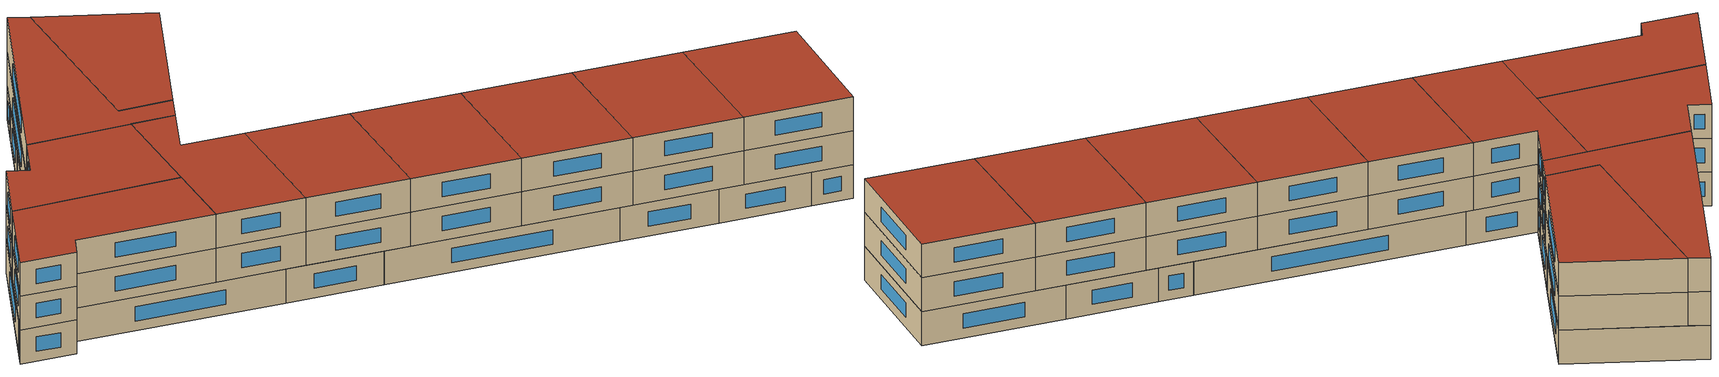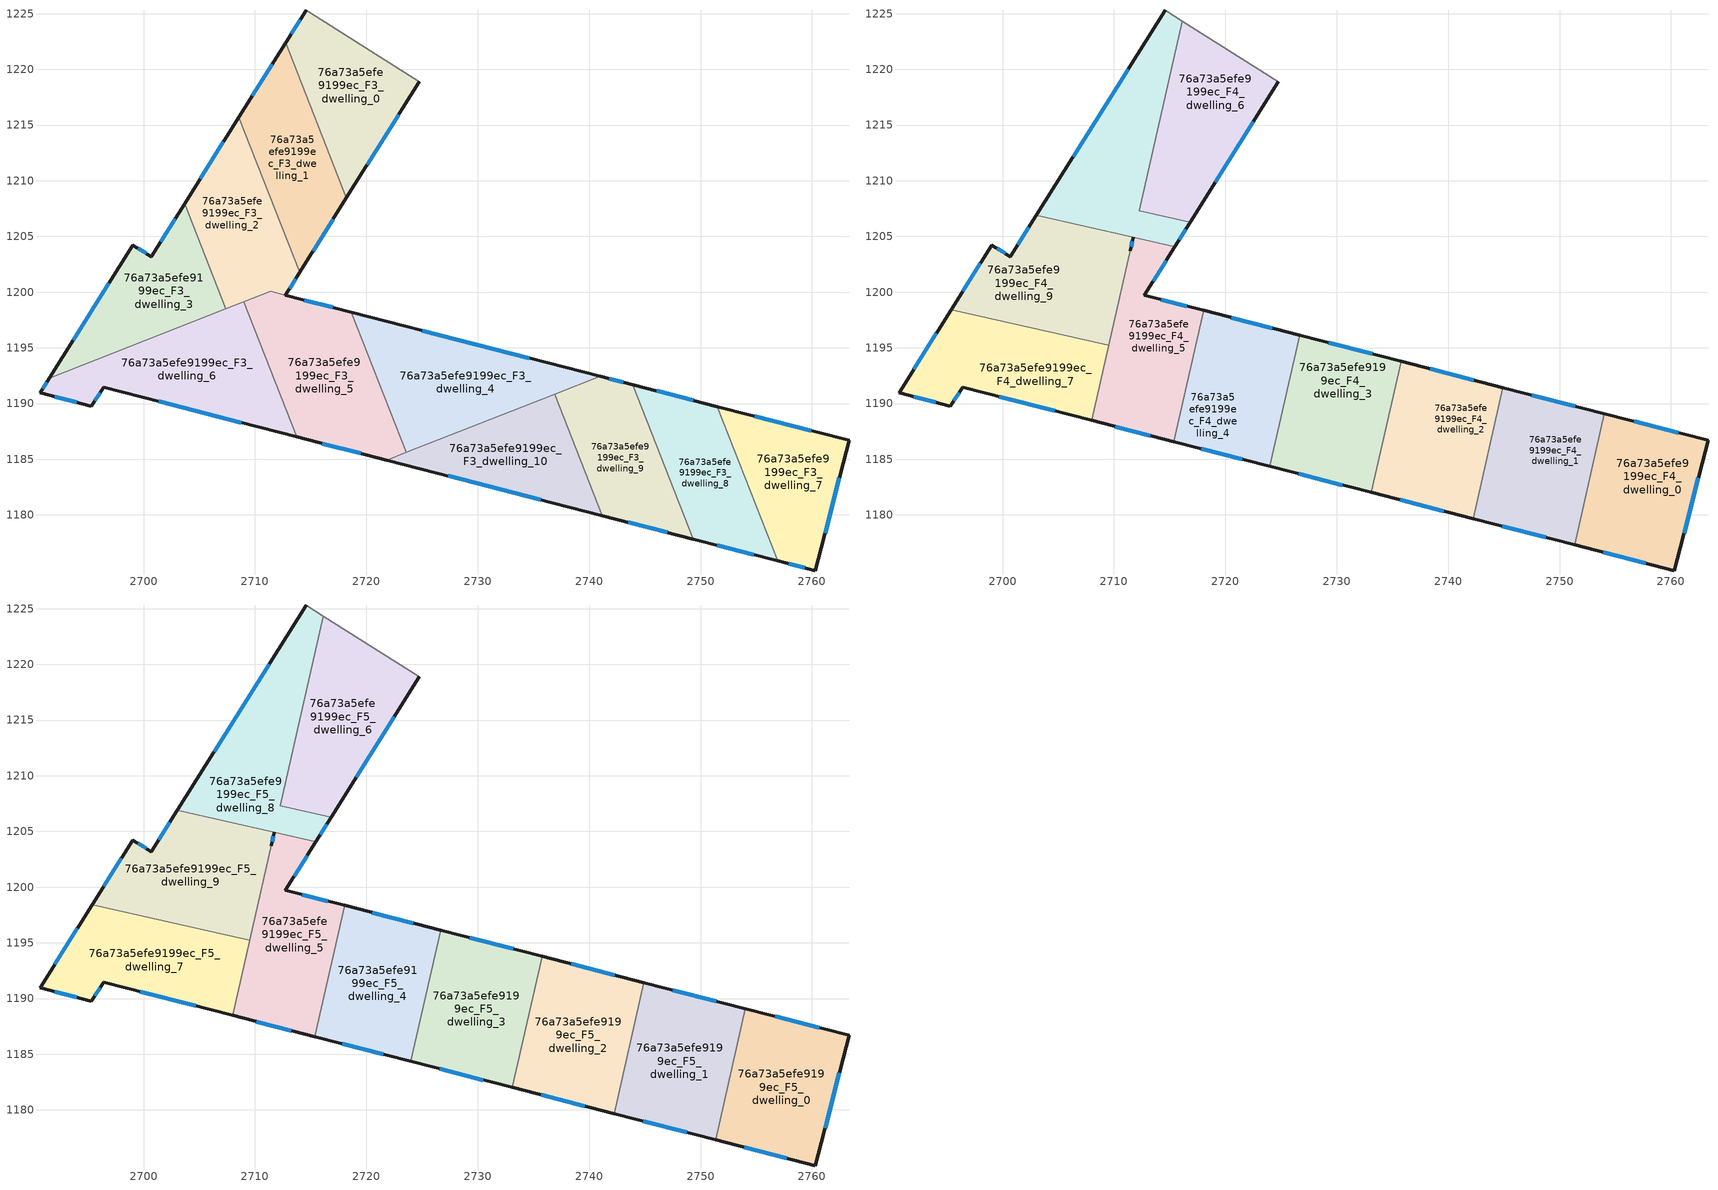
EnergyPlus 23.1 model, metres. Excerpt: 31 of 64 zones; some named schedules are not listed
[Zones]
76a73a5efe9199ec_F3_dwelling_0
 floor to 76a73a5efe9199ec_F2_dwelling_0 (EU_floor_Construction): 2724.76,1218.9 2718.21,1208.46 2712.76,1222.38 2714.58,1225.29 z9
 wall outside (EU_wall_Construction): 2714.58,1225.29 2712.76,1222.38 / 2718.21,1208.46 2724.76,1218.9 z9:12
 wall to 76a73a5efe9199ec_F3_dwelling_1 (EU_wall_Construction): 2712.76,1222.38 2718.21,1208.46 z9:12
 wall adiabatic (EU_wall_Construction): 2724.76,1218.9 2714.58,1225.29 z9:12
 window (EU_Window_Construction): 2714.06,1224.46 2713.28,1223.21 / 2720.08,1211.44 2722.89,1215.92 z9.86:11.14
76a73a5efe9199ec_F3_dwelling_1
 floor to 76a73a5efe9199ec_F2_dwelling_1 (EU_floor_Construction): 2712.76,1222.38 2718.21,1208.46 2714.03,1201.79 2708.57,1215.71 z9
 wall outside (EU_wall_Construction): 2712.76,1222.38 2708.57,1215.71 / 2714.03,1201.79 2718.21,1208.46 z9:12
 wall to 76a73a5efe9199ec_F3_dwelling_2 (EU_wall_Construction): 2708.57,1215.71 2714.03,1201.79 z9:12
 window (EU_Window_Construction): 2711.56,1220.47 2709.76,1217.61 / 2715.22,1203.69 2717.02,1206.55 z9.86:11.14
76a73a5efe9199ec_F3_dwelling_10
 floor to 76a73a5efe9199ec_F2_dwelling_10 (EU_floor_Construction): 2736.89,1190.83 2741.16,1179.94 2721.82,1184.92 z9
 wall outside (EU_wall_Construction): 2721.82,1184.92 2741.16,1179.94 z9:12
 wall to 76a73a5efe9199ec_F3_dwelling_9 (EU_wall_Construction): 2741.16,1179.94 2736.89,1190.83 z9:12
 wall to 76a73a5efe9199ec_F3_dwelling_4 (EU_wall_Construction): 2736.89,1190.83 2723.59,1185.62 z9:12
 wall to 76a73a5efe9199ec_F3_dwelling_5 (EU_wall_Construction): 2723.59,1185.62 2721.82,1184.92 z9:12
 window (EU_Window_Construction): 2727.34,1183.5 2735.63,1181.37 z9.86:11.14
76a73a5efe9199ec_F3_dwelling_2
 floor to 76a73a5efe9199ec_F2_dwelling_2 (EU_floor_Construction): 2708.57,1215.71 2714.03,1201.79 2712.73,1199.73 2711.4,1200.07 2707.39,1198.5 2703.68,1207.94 z9
 wall outside (EU_wall_Construction): 2708.57,1215.71 2703.68,1207.94 / 2712.73,1199.73 2714.03,1201.79 z9:12
 wall to 76a73a5efe9199ec_F3_dwelling_3 (EU_wall_Construction): 2703.68,1207.94 2707.39,1198.5 z9:12
 wall to 76a73a5efe9199ec_F3_dwelling_5 (EU_wall_Construction): 2708.98,1199.12 2711.4,1200.07 2712.73,1199.73 z9:12
 wall to 76a73a5efe9199ec_F3_dwelling_6 (EU_wall_Construction): 2707.39,1198.5 2708.98,1199.12 z9:12
 window (EU_Window_Construction): 2707.17,1213.49 2705.08,1210.16 / 2713.1,1200.32 2713.66,1201.2 z9.86:11.14
 roof outside (EU_roof_Construction): 2711.4,1200.07 2710.55,1199.74 2711.73,1204.92 2710.55,1199.74 z12
76a73a5efe9199ec_F3_dwelling_3
 floor to 76a73a5efe9199ec_F2_dwelling_3 (EU_floor_Construction): 2703.68,1207.94 2707.39,1198.5 2691.53,1192.28 2699.03,1204.23 2700.69,1203.18 z9
 wall outside (EU_wall_Construction): 2703.68,1207.94 2700.69,1203.18 2699.03,1204.23 2691.53,1192.28 z9:12
 wall to 76a73a5efe9199ec_F3_dwelling_6 (EU_wall_Construction): 2691.53,1192.28 2707.39,1198.5 z9:12
 window (EU_Window_Construction): 2696.89,1200.82 2693.68,1195.69 / 2700.22,1203.48 2699.51,1203.93 / 2702.83,1206.58 2701.55,1204.54 z9.86:11.14
76a73a5efe9199ec_F3_dwelling_4
 floor to 76a73a5efe9199ec_F2_dwelling_4 (EU_floor_Construction): 2740.99,1192.44 2723.59,1185.62 2718.66,1198.2 z9
 wall outside (EU_wall_Construction): 2740.99,1192.44 2718.66,1198.2 z9:12
 wall to 76a73a5efe9199ec_F3_dwelling_5 (EU_wall_Construction): 2718.66,1198.2 2723.59,1185.62 z9:12
 wall to 76a73a5efe9199ec_F3_dwelling_9 (EU_wall_Construction): 2736.89,1190.83 2740.99,1192.44 z9:12
 window (EU_Window_Construction): 2734.61,1194.09 2725.04,1196.55 z9.86:11.14
76a73a5efe9199ec_F3_dwelling_5
 floor to 76a73a5efe9199ec_F2_dwelling_5 (EU_floor_Construction): 2718.66,1198.2 2723.59,1185.62 2721.82,1184.92 2713.73,1187 2708.98,1199.12 2711.4,1200.07 z9
 wall outside (EU_wall_Construction): 2713.73,1187 2721.82,1184.92 / 2718.66,1198.2 2712.74,1199.73 z9:12
 wall to 76a73a5efe9199ec_F3_dwelling_6 (EU_wall_Construction): 2708.98,1199.12 2713.73,1187 z9:12
 window (EU_Window_Construction): 2716.04,1186.41 2719.51,1185.52 / 2716.97,1198.64 2714.43,1199.29 z9.86:11.14
76a73a5efe9199ec_F3_dwelling_6
 floor to 76a73a5efe9199ec_F2_dwelling_6 (EU_floor_Construction): 2708.98,1199.12 2713.73,1187 2696.41,1191.46 2695.32,1189.76 2690.7,1190.95 2691.53,1192.28 z9
 wall outside (EU_wall_Construction): 2691.53,1192.28 2690.7,1190.95 2695.32,1189.76 2696.41,1191.46 2713.73,1187 z9:12
 window (EU_Window_Construction): 2701.36,1190.19 2708.78,1188.28 / 2695.63,1190.25 2696.1,1190.98 / 2692.02,1190.61 2694,1190.1 / 2691.3,1191.9 2690.94,1191.33 z9.86:11.14
 ceiling adiabatic (EU_roof_Construction): 2708,1188.48 2709.89,1196.81 2708.98,1199.12 2702.89,1196.73 2709.53,1195.22 z12
76a73a5efe9199ec_F3_dwelling_7
 floor to 76a73a5efe9199ec_F2_dwelling_7 (EU_floor_Construction): 2763.33,1186.68 2760.32,1175.01 2756.93,1175.88 2751.5,1189.73 z9
 wall outside (EU_wall_Construction): 2756.93,1175.88 2760.32,1175.01 2763.33,1186.68 2751.5,1189.73 z9:12
 wall to 76a73a5efe9199ec_F3_dwelling_8 (EU_wall_Construction): 2751.5,1189.73 2756.93,1175.88 z9:12
 window (EU_Window_Construction): 2761.18,1178.34 2762.47,1183.35 / 2757.9,1175.63 2759.35,1175.26 / 2759.95,1187.55 2754.88,1188.86 z9.86:11.14
76a73a5efe9199ec_F3_dwelling_8
 floor to 76a73a5efe9199ec_F2_dwelling_8 (EU_floor_Construction): 2751.5,1189.73 2756.93,1175.88 2749.33,1177.84 2743.9,1191.69 z9
 wall outside (EU_wall_Construction): 2749.33,1177.84 2756.93,1175.88 / 2751.5,1189.73 2743.9,1191.69 z9:12
 wall to 76a73a5efe9199ec_F3_dwelling_9 (EU_wall_Construction): 2743.9,1191.69 2749.33,1177.84 z9:12
 window (EU_Window_Construction): 2751.5,1177.28 2754.76,1176.44 / 2749.33,1190.29 2746.07,1191.13 z9.86:11.14
76a73a5efe9199ec_F3_dwelling_9
 floor to 76a73a5efe9199ec_F2_dwelling_9 (EU_floor_Construction): 2743.9,1191.69 2749.33,1177.84 2741.16,1179.94 2736.89,1190.83 2740.99,1192.44 z9
 wall outside (EU_wall_Construction): 2743.9,1191.69 2740.99,1192.44 / 2741.16,1179.94 2749.33,1177.84 z9:12
 window (EU_Window_Construction): 2743.07,1191.91 2741.82,1192.23 / 2743.5,1179.34 2746.99,1178.44 z9.86:11.14
76a73a5efe9199ec_F4_dwelling_0
 floor to 76a73a5efe9199ec_F3_dwelling_7 (EU_floor_Construction): 2763.33,1186.68 2760.32,1175.01 2756.93,1175.88 2753.2,1185.41 2754.03,1189.08 z12
 floor to 76a73a5efe9199ec_F3_dwelling_8 (EU_floor_Construction): 2753.2,1185.41 2756.93,1175.88 2751.36,1177.32 z12
 wall outside (EU_wall_Construction): 2751.36,1177.32 2760.32,1175.01 2763.33,1186.68 2754.03,1189.08 z12:15
 wall to 76a73a5efe9199ec_F4_dwelling_1 (EU_wall_Construction): 2754.03,1189.08 2751.36,1177.32 z12:15
 window (EU_Window_Construction): 2760.67,1187.37 2756.69,1188.4 / 2761.18,1178.34 2762.47,1183.35 / 2753.92,1176.66 2757.76,1175.67 z12.86:14.14
76a73a5efe9199ec_F4_dwelling_1
 floor to 76a73a5efe9199ec_F3_dwelling_8 (EU_floor_Construction): 2751.5,1189.73 2753.2,1185.41 2751.36,1177.32 2749.33,1177.84 2744.57,1189.97 2744.91,1191.43 z12
 floor to 76a73a5efe9199ec_F3_dwelling_7 (EU_floor_Construction): 2754.03,1189.08 2753.2,1185.41 2751.5,1189.73 z12
 floor to 76a73a5efe9199ec_F3_dwelling_9 (EU_floor_Construction): 2744.57,1189.97 2749.33,1177.84 2742.23,1179.67 z12
 wall outside (EU_wall_Construction): 2742.23,1179.67 2751.36,1177.32 / 2754.03,1189.08 2744.91,1191.43 z12:15
 wall to 76a73a5efe9199ec_F4_dwelling_2 (EU_wall_Construction): 2744.91,1191.43 2742.23,1179.67 z12:15
 window (EU_Window_Construction): 2744.84,1178.99 2748.75,1177.99 / 2751.42,1189.75 2747.51,1190.76 z12.86:14.14
76a73a5efe9199ec_F4_dwelling_2
 floor to 76a73a5efe9199ec_F3_dwelling_10 (EU_floor_Construction): 2736.89,1190.83 2741.16,1179.94 2733.11,1182.02 2734.94,1190.07 z12
 floor to 76a73a5efe9199ec_F3_dwelling_9 (EU_floor_Construction): 2743.9,1191.69 2744.57,1189.97 2742.23,1179.67 2741.16,1179.94 2736.89,1190.83 2740.99,1192.44 z12
 floor to 76a73a5efe9199ec_F3_dwelling_8 (EU_floor_Construction): 2744.91,1191.43 2744.57,1189.97 2743.9,1191.69 z12
 floor to 76a73a5efe9199ec_F3_dwelling_4 (EU_floor_Construction): 2740.99,1192.44 2734.94,1190.07 2735.78,1193.79 z12
 wall outside (EU_wall_Construction): 2733.11,1182.01 2742.23,1179.67 / 2744.91,1191.43 2735.78,1193.79 z12:15
 wall to 76a73a5efe9199ec_F4_dwelling_3 (EU_wall_Construction): 2735.78,1193.79 2733.11,1182.01 z12:15
 window (EU_Window_Construction): 2735.72,1181.34 2739.63,1180.34 / 2742.3,1192.11 2738.39,1193.11 z12.86:14.14
76a73a5efe9199ec_F4_dwelling_3
 floor to 76a73a5efe9199ec_F3_dwelling_4 (EU_floor_Construction): 2735.78,1193.79 2734.94,1190.07 2724.34,1185.91 2726.66,1196.14 z12
 floor to 76a73a5efe9199ec_F3_dwelling_10 (EU_floor_Construction): 2734.94,1190.07 2733.11,1182.02 2723.99,1184.36 2724.34,1185.91 z12
 wall outside (EU_wall_Construction): 2723.99,1184.36 2733.11,1182.01 / 2735.78,1193.79 2726.66,1196.14 z12:15
 wall to 76a73a5efe9199ec_F4_dwelling_4 (EU_wall_Construction): 2726.66,1196.14 2723.99,1184.36 z12:15
 window (EU_Window_Construction): 2726.59,1183.69 2730.5,1182.69 / 2733.18,1194.46 2729.27,1195.46 z12.86:14.14
76a73a5efe9199ec_F4_dwelling_4
 floor to 76a73a5efe9199ec_F3_dwelling_5 (EU_floor_Construction): 2718.66,1198.2 2723.59,1185.62 2721.82,1184.92 2715.38,1186.58 2718.05,1198.36 z12
 floor to 76a73a5efe9199ec_F3_dwelling_10 (EU_floor_Construction): 2724.34,1185.91 2723.99,1184.36 2721.82,1184.92 z12
 floor to 76a73a5efe9199ec_F3_dwelling_4 (EU_floor_Construction): 2726.66,1196.14 2724.34,1185.91 2723.59,1185.62 2718.66,1198.2 z12
 wall outside (EU_wall_Construction): 2715.38,1186.58 2723.99,1184.36 / 2726.66,1196.14 2718.05,1198.36 z12:15
 wall to 76a73a5efe9199ec_F4_dwelling_5 (EU_wall_Construction): 2718.05,1198.36 2715.38,1186.58 z12:15
 window (EU_Window_Construction): 2717.84,1185.95 2721.53,1185 / 2724.2,1196.77 2720.51,1197.72 z12.86:14.14
76a73a5efe9199ec_F4_dwelling_5
 floor to 76a73a5efe9199ec_F3_dwelling_6 (EU_floor_Construction): 2709.89,1196.81 2713.73,1187.01 2708,1188.48 z12
 floor to 76a73a5efe9199ec_F3_dwelling_5 (EU_floor_Construction): 2718.05,1198.36 2715.38,1186.58 2713.73,1187.01 2709.89,1196.81 2710.55,1199.74 2711.4,1200.07 z12
 floor to 76a73a5efe9199ec_F3_dwelling_2 (EU_floor_Construction): 2712.9,1204.65 2714.02,1201.79 2712.73,1199.73 2711.4,1200.07 2710.55,1199.74 2711.73,1204.92 z12
 floor to 76a73a5efe9199ec_F3_dwelling_1 (EU_floor_Construction): 2715.46,1204.08 2714.02,1201.79 2712.9,1204.65 z12
 wall outside (EU_wall_Construction): 2707.99,1188.48 2715.38,1186.58 / 2718.05,1198.36 2712.73,1199.73 2715.46,1204.08 z12:15
 wall to 76a73a5efe9199ec_F4_dwelling_8 (EU_wall_Construction): 2715.46,1204.08 2711.73,1204.92 z12:15
 wall to 76a73a5efe9199ec_F4_dwelling_9 (EU_wall_Construction): 2711.73,1204.92 2709.53,1195.22 z12:15
 wall to 76a73a5efe9199ec_F4_dwelling_7 (EU_wall_Construction): 2709.52,1195.22 2707.99,1188.48 z12:15
 window (EU_Window_Construction): 2710.1,1187.94 2713.27,1187.12 / 2713.51,1200.97 2714.68,1202.83 / 2716.53,1198.75 2714.25,1199.34 z12.86:14.14
76a73a5efe9199ec_F4_dwelling_6
 floor to 76a73a5efe9199ec_F3_dwelling_0 (EU_floor_Construction): 2724.76,1218.9 2718.21,1208.46 2714.61,1217.64 2716.13,1224.32 z12
 floor to 76a73a5efe9199ec_F3_dwelling_1 (EU_floor_Construction): 2714.61,1217.64 2718.21,1208.46 2716.84,1206.27 2712.27,1207.31 z12
 wall outside (EU_wall_Construction): 2716.84,1206.27 2724.76,1218.9 z12:15
 wall to 76a73a5efe9199ec_F4_dwelling_8 (EU_wall_Construction): 2716.13,1224.32 2712.27,1207.31 2716.84,1206.27 z12:15
 wall adiabatic (EU_wall_Construction): 2724.76,1218.9 2716.13,1224.32 z12:15
 window (EU_Window_Construction): 2719.1,1209.88 2722.5,1215.29 z12.86:14.14
76a73a5efe9199ec_F4_dwelling_7
 floor to 76a73a5efe9199ec_F3_dwelling_3 (EU_floor_Construction): 2702.89,1196.73 2691.53,1192.28 2695.39,1198.43 z12
 floor to 76a73a5efe9199ec_F3_dwelling_6 (EU_floor_Construction): 2709.53,1195.22 2708,1188.48 2696.41,1191.46 2695.32,1189.76 2690.7,1190.95 2691.53,1192.28 2702.89,1196.73 z12
 wall outside (EU_wall_Construction): 2695.39,1198.43 2690.7,1190.95 2695.32,1189.76 2696.41,1191.46 2707.99,1188.48 z12:15
 wall to 76a73a5efe9199ec_F4_dwelling_9 (EU_wall_Construction): 2709.53,1195.22 2695.39,1198.43 z12:15
 window (EU_Window_Construction): 2699.72,1190.61 2704.68,1189.33 / 2695.63,1190.25 2696.1,1190.98 / 2692.02,1190.61 2694,1190.1 / 2694.05,1196.3 2692.04,1193.09 z12.86:14.14
76a73a5efe9199ec_F4_dwelling_8
 floor to 76a73a5efe9199ec_F3_dwelling_1 (EU_floor_Construction): 2712.76,1222.38 2714.61,1217.64 2712.27,1207.31 2716.84,1206.27 2715.46,1204.08 2712.9,1204.65 2708.57,1215.71 z12
 floor to 76a73a5efe9199ec_F3_dwelling_0 (EU_floor_Construction): 2716.13,1224.32 2714.61,1217.64 2712.76,1222.38 2714.58,1225.29 z12
 floor to 76a73a5efe9199ec_F3_dwelling_2 (EU_floor_Construction): 2708.57,1215.71 2712.9,1204.65 2711.73,1204.92 2704.2,1206.63 2703.68,1207.94 z12
 floor to 76a73a5efe9199ec_F3_dwelling_3 (EU_floor_Construction): 2703.68,1207.94 2704.2,1206.63 2703.03,1206.9 z12
 wall outside (EU_wall_Construction): 2715.46,1204.08 2716.84,1206.27 / 2714.58,1225.29 2703.03,1206.9 / 2711.46,1203.74 2711.73,1204.92 z12:15
 wall adiabatic (EU_wall_Construction): 2716.13,1224.32 2714.58,1225.29 / 2711.46,1203.74 2711.73,1204.92 z12:15
 wall to 76a73a5efe9199ec_F4_dwelling_9 (EU_wall_Construction): 2703.03,1206.9 2711.73,1204.92 z12:15
 window (EU_Window_Construction): 2715.85,1204.7 2716.45,1205.65 / 2711.28,1220.03 2706.33,1212.15 / 2711.54,1204.08 2711.65,1204.58 z12.86:14.14
76a73a5efe9199ec_F4_dwelling_9
 floor to 76a73a5efe9199ec_F3_dwelling_2 (EU_floor_Construction): 2711.73,1204.92 2710.55,1199.74 2707.39,1198.5 2704.2,1206.63 z12
 floor to 76a73a5efe9199ec_F3_dwelling_3 (EU_floor_Construction): 2704.2,1206.63 2707.39,1198.5 2702.89,1196.73 2695.39,1198.43 2699.03,1204.23 2700.69,1203.18 2703.03,1206.89 z12
 floor adiabatic (EU_floor_Construction): 2708.98,1199.12 2709.89,1196.81 2709.53,1195.22 2702.89,1196.73 z12
 floor to 76a73a5efe9199ec_F3_dwelling_5 (EU_floor_Construction): 2710.55,1199.74 2709.89,1196.81 2708.98,1199.12 z12
 wall outside (EU_wall_Construction): 2703.03,1206.89 2700.69,1203.18 2699.03,1204.23 2695.39,1198.43 z12:15
 window (EU_Window_Construction): 2697.99,1202.57 2696.43,1200.09 / 2700.22,1203.48 2699.51,1203.93 / 2702.36,1205.83 2701.36,1204.24 z12.86:14.14
76a73a5efe9199ec_F5_dwelling_0
 floor to 76a73a5efe9199ec_F4_dwelling_0 (EU_floor_Construction): 2763.33,1186.68 2760.32,1175.01 2751.36,1177.32 2754.03,1189.08 z15
 wall outside (EU_wall_Construction): 2751.36,1177.32 2760.32,1175.01 2763.33,1186.68 2754.03,1189.08 z15:18
 wall to 76a73a5efe9199ec_F5_dwelling_1 (EU_wall_Construction): 2754.03,1189.08 2751.36,1177.32 z15:18
 window (EU_Window_Construction): 2760.67,1187.37 2756.69,1188.4 / 2761.18,1178.34 2762.47,1183.35 / 2753.92,1176.66 2757.76,1175.67 z15.86:17.14
 roof outside (EU_roof_Construction): 2760.32,1175.01 2763.33,1186.68 2754.03,1189.08 2751.36,1177.32 z18
76a73a5efe9199ec_F5_dwelling_1
 floor to 76a73a5efe9199ec_F4_dwelling_1 (EU_floor_Construction): 2754.03,1189.08 2751.36,1177.32 2742.23,1179.67 2744.91,1191.43 z15
 wall outside (EU_wall_Construction): 2742.23,1179.67 2751.36,1177.32 / 2754.03,1189.08 2744.91,1191.43 z15:18
 wall to 76a73a5efe9199ec_F5_dwelling_2 (EU_wall_Construction): 2744.91,1191.43 2742.23,1179.67 z15:18
 window (EU_Window_Construction): 2744.84,1178.99 2748.75,1177.99 / 2751.42,1189.75 2747.51,1190.76 z15.86:17.14
 roof outside (EU_roof_Construction): 2751.36,1177.32 2754.03,1189.08 2744.91,1191.43 2742.23,1179.67 z18
76a73a5efe9199ec_F5_dwelling_2
 floor to 76a73a5efe9199ec_F4_dwelling_2 (EU_floor_Construction): 2744.91,1191.43 2742.23,1179.67 2733.11,1182.01 2735.78,1193.79 z15
 wall outside (EU_wall_Construction): 2733.11,1182.01 2742.23,1179.67 / 2744.91,1191.43 2735.78,1193.79 z15:18
 wall to 76a73a5efe9199ec_F5_dwelling_3 (EU_wall_Construction): 2735.78,1193.79 2733.11,1182.01 z15:18
 window (EU_Window_Construction): 2735.72,1181.34 2739.63,1180.34 / 2742.3,1192.11 2738.39,1193.11 z15.86:17.14
 roof outside (EU_roof_Construction): 2742.23,1179.67 2744.91,1191.43 2735.78,1193.79 2733.11,1182.01 z18
76a73a5efe9199ec_F5_dwelling_3
 floor to 76a73a5efe9199ec_F4_dwelling_3 (EU_floor_Construction): 2735.78,1193.79 2733.11,1182.01 2723.99,1184.36 2726.66,1196.14 z15
 wall outside (EU_wall_Construction): 2723.99,1184.36 2733.11,1182.01 / 2735.78,1193.79 2726.66,1196.14 z15:18
 wall to 76a73a5efe9199ec_F5_dwelling_4 (EU_wall_Construction): 2726.66,1196.14 2723.99,1184.36 z15:18
 window (EU_Window_Construction): 2726.59,1183.69 2730.5,1182.69 / 2733.18,1194.46 2729.27,1195.46 z15.86:17.14
 roof outside (EU_roof_Construction): 2733.11,1182.01 2735.78,1193.79 2726.66,1196.14 2723.99,1184.36 z18
76a73a5efe9199ec_F5_dwelling_4
 floor to 76a73a5efe9199ec_F4_dwelling_4 (EU_floor_Construction): 2726.66,1196.14 2723.99,1184.36 2715.38,1186.58 2718.05,1198.36 z15
 wall outside (EU_wall_Construction): 2715.38,1186.58 2723.99,1184.36 / 2726.66,1196.14 2718.05,1198.36 z15:18
 wall to 76a73a5efe9199ec_F5_dwelling_5 (EU_wall_Construction): 2718.05,1198.36 2715.38,1186.58 z15:18
 window (EU_Window_Construction): 2717.84,1185.95 2721.53,1185 / 2724.2,1196.77 2720.51,1197.72 z15.86:17.14
 roof outside (EU_roof_Construction): 2723.99,1184.36 2726.66,1196.14 2718.05,1198.36 2715.38,1186.58 z18
76a73a5efe9199ec_F5_dwelling_5
 floor to 76a73a5efe9199ec_F4_dwelling_5 (EU_floor_Construction): 2715.46,1204.08 2712.73,1199.73 2718.05,1198.36 2715.38,1186.58 2707.99,1188.48 2711.73,1204.92 z15
 wall outside (EU_wall_Construction): 2707.99,1188.48 2715.38,1186.58 / 2718.05,1198.36 2712.73,1199.73 2715.46,1204.08 z15:18
 wall to 76a73a5efe9199ec_F5_dwelling_8 (EU_wall_Construction): 2715.46,1204.08 2711.73,1204.92 z15:18
 wall to 76a73a5efe9199ec_F5_dwelling_9 (EU_wall_Construction): 2711.73,1204.92 2709.53,1195.22 z15:18
 wall to 76a73a5efe9199ec_F5_dwelling_7 (EU_wall_Construction): 2709.52,1195.22 2707.99,1188.48 z15:18
 window (EU_Window_Construction): 2710.1,1187.94 2713.27,1187.12 / 2713.51,1200.97 2714.68,1202.83 / 2716.53,1198.75 2714.25,1199.34 z15.86:17.14
 roof outside (EU_roof_Construction): 2715.38,1186.58 2718.05,1198.36 2712.73,1199.73 2715.46,1204.08 2711.73,1204.92 2707.99,1188.48 z18
76a73a5efe9199ec_F5_dwelling_6
 floor to 76a73a5efe9199ec_F4_dwelling_6 (EU_floor_Construction): 2724.76,1218.9 2716.84,1206.27 2712.27,1207.31 2716.13,1224.32 z15
 wall outside (EU_wall_Construction): 2716.84,1206.27 2724.76,1218.9 z15:18
 wall to 76a73a5efe9199ec_F5_dwelling_8 (EU_wall_Construction): 2716.13,1224.32 2712.27,1207.31 2716.84,1206.27 z15:18
 wall adiabatic (EU_wall_Construction): 2724.76,1218.9 2716.13,1224.32 z15:18
 window (EU_Window_Construction): 2719.1,1209.88 2722.5,1215.29 z15.86:17.14
 roof outside (EU_roof_Construction): 2716.84,1206.27 2724.76,1218.9 2716.13,1224.32 2712.27,1207.31 z18
76a73a5efe9199ec_F5_dwelling_7
 floor to 76a73a5efe9199ec_F4_dwelling_7 (EU_floor_Construction): 2709.53,1195.22 2707.99,1188.48 2696.41,1191.46 2695.32,1189.76 2690.7,1190.95 2695.39,1198.43 z15
 wall outside (EU_wall_Construction): 2695.39,1198.43 2690.7,1190.95 2695.32,1189.76 2696.41,1191.46 2707.99,1188.48 z15:18
 wall to 76a73a5efe9199ec_F5_dwelling_9 (EU_wall_Construction): 2709.53,1195.22 2695.39,1198.43 z15:18
 window (EU_Window_Construction): 2699.72,1190.61 2704.68,1189.33 / 2695.63,1190.25 2696.1,1190.98 / 2692.02,1190.61 2694,1190.1 / 2694.05,1196.3 2692.04,1193.09 z15.86:17.14
 roof outside (EU_roof_Construction): 2707.99,1188.48 2709.53,1195.22 2695.39,1198.43 2690.7,1190.95 2695.32,1189.76 2696.41,1191.46 z18
76a73a5efe9199ec_F5_dwelling_8
 floor to 76a73a5efe9199ec_F4_dwelling_8 (EU_floor_Construction): 2716.13,1224.32 2712.27,1207.31 2716.84,1206.27 2715.46,1204.08 2703.03,1206.9 2714.58,1225.29 z15
 wall outside (EU_wall_Construction): 2715.46,1204.08 2716.84,1206.27 / 2714.58,1225.29 2703.03,1206.9 / 2711.46,1203.74 2711.73,1204.92 z15:18
 wall adiabatic (EU_wall_Construction): 2716.13,1224.32 2714.58,1225.29 / 2711.46,1203.74 2711.73,1204.92 z15:18
 wall to 76a73a5efe9199ec_F5_dwelling_9 (EU_wall_Construction): 2703.03,1206.9 2711.73,1204.92 z15:18
 window (EU_Window_Construction): 2715.85,1204.7 2716.45,1205.65 / 2711.28,1220.03 2706.33,1212.15 / 2711.54,1204.08 2711.65,1204.58 z15.86:17.14
 roof outside (EU_roof_Construction): 2715.46,1204.08 2716.84,1206.27 2712.27,1207.31 2716.13,1224.32 2714.58,1225.29 2703.03,1206.9 z18
76a73a5efe9199ec_F5_dwelling_9
 floor to 76a73a5efe9199ec_F4_dwelling_9 (EU_floor_Construction): 2711.73,1204.92 2709.53,1195.22 2695.39,1198.43 2699.03,1204.23 2700.69,1203.18 2703.03,1206.89 z15
 wall outside (EU_wall_Construction): 2703.03,1206.89 2700.69,1203.18 2699.03,1204.23 2695.39,1198.43 z15:18
 window (EU_Window_Construction): 2697.99,1202.57 2696.43,1200.09 / 2700.22,1203.48 2699.51,1203.93 / 2702.36,1205.83 2701.36,1204.24 z15.86:17.14
 roof outside (EU_roof_Construction): 2709.53,1195.22 2711.73,1204.92 2703.03,1206.89 2700.69,1203.18 2699.03,1204.23 2695.39,1198.43 z18
[Building]
EU S2 Campaign: North Axis=0; Terrain=City; Solar Distribution=FullExterior
[Site:Location]
Helsinki-Vantaa.AP: Latitude=60.317; Longitude=24.963; Time Zone=2; Elevation=54.6
[SizingPeriod:WeatherFileDays]
AnnualSizingPeriod: Begin Month=1; Begin Day of Month=1; End Month=12; End Day of Month=31; Day of Week for Start Day=Monday; Use Weather File Daylight Saving Period=No; Use Weather File Rain and Snow Indicators=No
[MATERIAL]
EU_InternalMass_Material: Roughness=MediumRough; Thickness=0.1; Conductivity=1; Density=1800; Specific Heat=900; Thermal Absorptance=0.9; Solar Absorptance=0.7; Visible Absorptance=0.7
[MATERIAL:NOMASS] Roughness=MediumRough; Thermal Absorptance=0.9; Solar Absorptance=0.7; Visible Absorptance=0.7
Name | Thermal Resistance
EU_wall_NoMass | 5.91765
EU_roof_NoMass | 11.1778
EU_floor_NoMass | 6.2875
[WINDOWMATERIAL:SIMPLEGLAZINGSYSTEM]
EU_Window_SimpleGlazing: UFactor=0.994035; Solar Heat Gain Coefficient=0.7; Visible Transmittance=0.7
[CONSTRUCTION]
EU_wall_Construction: EU_wall_NoMass
EU_roof_Construction: EU_roof_NoMass
EU_floor_Construction: EU_floor_NoMass
EU_Window_Construction: EU_Window_SimpleGlazing
EU_InternalMass_Construction: EU_InternalMass_Material
[ZONE] Type=1; Multiplier=1; Ceiling Height=autocalculate; Floor Area=autocalculate; Part of Total Floor Area=Yes
Name | Volume
76a73a5efe9199ec_F3_dwelling_0 | 284.165
76a73a5efe9199ec_F4_dwelling_0; 76a73a5efe9199ec_F5_dwelling_0 | 340.973
76a73a5efe9199ec_F3_dwelling_1 | 284.095
76a73a5efe9199ec_F4_dwelling_1; 76a73a5efe9199ec_F5_dwelling_1; 76a73a5efe9199ec_F4_dwelling_3; 76a73a5efe9199ec_F5_dwelling_3; 76a73a5efe9199ec_F4_dwelling_7; 76a73a5efe9199ec_F5_dwelling_7 | 340.98
76a73a5efe9199ec_F3_dwelling_10 | 284.148
76a73a5efe9199ec_F3_dwelling_2 | 286.832
76a73a5efe9199ec_F4_dwelling_2; 76a73a5efe9199ec_F5_dwelling_2 | 340.97
76a73a5efe9199ec_F3_dwelling_3 | 284.146
76a73a5efe9199ec_F3_dwelling_4; 76a73a5efe9199ec_F3_dwelling_6 | 378.88
76a73a5efe9199ec_F4_dwelling_4; 76a73a5efe9199ec_F5_dwelling_4 | 321.817
76a73a5efe9199ec_F3_dwelling_5 | 376.158
76a73a5efe9199ec_F4_dwelling_5; 76a73a5efe9199ec_F5_dwelling_5 | 319.107
76a73a5efe9199ec_F4_dwelling_6; 76a73a5efe9199ec_F5_dwelling_6 | 350.55
76a73a5efe9199ec_F3_dwelling_7 | 284.153
76a73a5efe9199ec_F3_dwelling_8 | 284.136
76a73a5efe9199ec_F4_dwelling_8 | 356.875
76a73a5efe9199ec_F5_dwelling_8 | 356.774
76a73a5efe9199ec_F3_dwelling_9 | 284.125
76a73a5efe9199ec_F4_dwelling_9; 76a73a5efe9199ec_F5_dwelling_9 | 356.317
[INTERNALMASS] Construction=EU_InternalMass_Construction
Name | Zone or ZoneList | Surface Area
76a73a5efe9199ec_F3_dwelling_0_EU_InternalMass | 76a73a5efe9199ec_F3_dwelling_0 | 94.722
76a73a5efe9199ec_F3_dwelling_1_EU_InternalMass | 76a73a5efe9199ec_F3_dwelling_1 | 94.6983
76a73a5efe9199ec_F3_dwelling_2_EU_InternalMass | 76a73a5efe9199ec_F3_dwelling_2 | 95.6106
76a73a5efe9199ec_F3_dwelling_3_EU_InternalMass | 76a73a5efe9199ec_F3_dwelling_3 | 94.7155
76a73a5efe9199ec_F3_dwelling_4_EU_InternalMass | 76a73a5efe9199ec_F3_dwelling_4 | 126.293
76a73a5efe9199ec_F3_dwelling_5_EU_InternalMass | 76a73a5efe9199ec_F3_dwelling_5 | 125.4
76a73a5efe9199ec_F3_dwelling_6_EU_InternalMass | 76a73a5efe9199ec_F3_dwelling_6 | 126.294
76a73a5efe9199ec_F3_dwelling_7_EU_InternalMass | 76a73a5efe9199ec_F3_dwelling_7 | 94.7175
76a73a5efe9199ec_F3_dwelling_8_EU_InternalMass | 76a73a5efe9199ec_F3_dwelling_8 | 94.7122
76a73a5efe9199ec_F3_dwelling_9_EU_InternalMass | 76a73a5efe9199ec_F3_dwelling_9 | 94.7084
76a73a5efe9199ec_F3_dwelling_10_EU_InternalMass | 76a73a5efe9199ec_F3_dwelling_10 | 94.7159
76a73a5efe9199ec_F4_dwelling_0_EU_InternalMass | 76a73a5efe9199ec_F4_dwelling_0 | 113.658
76a73a5efe9199ec_F4_dwelling_1_EU_InternalMass | 76a73a5efe9199ec_F4_dwelling_1 | 113.66
76a73a5efe9199ec_F4_dwelling_2_EU_InternalMass | 76a73a5efe9199ec_F4_dwelling_2 | 113.656
76a73a5efe9199ec_F4_dwelling_3_EU_InternalMass | 76a73a5efe9199ec_F4_dwelling_3 | 113.66
76a73a5efe9199ec_F4_dwelling_4_EU_InternalMass | 76a73a5efe9199ec_F4_dwelling_4 | 107.272
76a73a5efe9199ec_F4_dwelling_5_EU_InternalMass | 76a73a5efe9199ec_F4_dwelling_5 | 106.41
76a73a5efe9199ec_F4_dwelling_6_EU_InternalMass | 76a73a5efe9199ec_F4_dwelling_6 | 116.853
76a73a5efe9199ec_F4_dwelling_7_EU_InternalMass | 76a73a5efe9199ec_F4_dwelling_7 | 113.659
76a73a5efe9199ec_F4_dwelling_8_EU_InternalMass | 76a73a5efe9199ec_F4_dwelling_8 | 118.979
76a73a5efe9199ec_F4_dwelling_9_EU_InternalMass | 76a73a5efe9199ec_F4_dwelling_9 | 118.767
76a73a5efe9199ec_F5_dwelling_0_EU_InternalMass | 76a73a5efe9199ec_F5_dwelling_0 | 113.658
76a73a5efe9199ec_F5_dwelling_1_EU_InternalMass | 76a73a5efe9199ec_F5_dwelling_1 | 113.66
76a73a5efe9199ec_F5_dwelling_2_EU_InternalMass | 76a73a5efe9199ec_F5_dwelling_2 | 113.656
76a73a5efe9199ec_F5_dwelling_3_EU_InternalMass | 76a73a5efe9199ec_F5_dwelling_3 | 113.66
76a73a5efe9199ec_F5_dwelling_4_EU_InternalMass | 76a73a5efe9199ec_F5_dwelling_4 | 107.272
76a73a5efe9199ec_F5_dwelling_5_EU_InternalMass | 76a73a5efe9199ec_F5_dwelling_5 | 106.41
76a73a5efe9199ec_F5_dwelling_6_EU_InternalMass | 76a73a5efe9199ec_F5_dwelling_6 | 116.853
76a73a5efe9199ec_F5_dwelling_7_EU_InternalMass | 76a73a5efe9199ec_F5_dwelling_7 | 113.659
76a73a5efe9199ec_F5_dwelling_8_EU_InternalMass | 76a73a5efe9199ec_F5_dwelling_8 | 118.979
76a73a5efe9199ec_F5_dwelling_9_EU_InternalMass | 76a73a5efe9199ec_F5_dwelling_9 | 118.767
[OTHEREQUIPMENT] Fuel Type=Electricity; Design Level Calculation Method=Watts/Area; Power per Zone Floor Area=1; Fraction Latent=0; Fraction Radiant=0; Fraction Lost=0; Carbon Dioxide Generation Rate=0; EndUse Subcategory=EU_Step8_InternalGains
Name | Zone or ZoneList or Space or SpaceList | Schedule
EU_Step8_InternalGain_76a73a5efe9199ec_F3_dwelling_0_f000 | 76a73a5efe9199ec_F3_dwelling_0 | EU_Step8_GainSchedule_76a73a5efe9199ec_F3_dwelling_0_f000
EU_Step8_InternalGain_76a73a5efe9199ec_F3_dwelling_1_f000 | 76a73a5efe9199ec_F3_dwelling_1 | EU_Step8_GainSchedule_76a73a5efe9199ec_F3_dwelling_1_f000
EU_Step8_InternalGain_76a73a5efe9199ec_F3_dwelling_2_f000 | 76a73a5efe9199ec_F3_dwelling_2 | EU_Step8_GainSchedule_76a73a5efe9199ec_F3_dwelling_2_f000
EU_Step8_InternalGain_76a73a5efe9199ec_F3_dwelling_3_f000 | 76a73a5efe9199ec_F3_dwelling_3 | EU_Step8_GainSchedule_76a73a5efe9199ec_F3_dwelling_3_f000
EU_Step8_InternalGain_76a73a5efe9199ec_F3_dwelling_4_f000 | 76a73a5efe9199ec_F3_dwelling_4 | EU_Step8_GainSchedule_76a73a5efe9199ec_F3_dwelling_4_f000
EU_Step8_InternalGain_76a73a5efe9199ec_F3_dwelling_5_f000 | 76a73a5efe9199ec_F3_dwelling_5 | EU_Step8_GainSchedule_76a73a5efe9199ec_F3_dwelling_5_f000
EU_Step8_InternalGain_76a73a5efe9199ec_F3_dwelling_6_f000 | 76a73a5efe9199ec_F3_dwelling_6 | EU_Step8_GainSchedule_76a73a5efe9199ec_F3_dwelling_6_f000
EU_Step8_InternalGain_76a73a5efe9199ec_F3_dwelling_7_f000 | 76a73a5efe9199ec_F3_dwelling_7 | EU_Step8_GainSchedule_76a73a5efe9199ec_F3_dwelling_7_f000
EU_Step8_InternalGain_76a73a5efe9199ec_F3_dwelling_8_f000 | 76a73a5efe9199ec_F3_dwelling_8 | EU_Step8_GainSchedule_76a73a5efe9199ec_F3_dwelling_8_f000
EU_Step8_InternalGain_76a73a5efe9199ec_F3_dwelling_9_f000 | 76a73a5efe9199ec_F3_dwelling_9 | EU_Step8_GainSchedule_76a73a5efe9199ec_F3_dwelling_9_f000
EU_Step8_InternalGain_76a73a5efe9199ec_F3_dwelling_10_f000 | 76a73a5efe9199ec_F3_dwelling_10 | EU_Step8_GainSchedule_76a73a5efe9199ec_F3_dwelling_10_f000
EU_Step8_InternalGain_76a73a5efe9199ec_F4_dwelling_0_f000 | 76a73a5efe9199ec_F4_dwelling_0 | EU_Step8_GainSchedule_76a73a5efe9199ec_F4_dwelling_0_f000
EU_Step8_InternalGain_76a73a5efe9199ec_F4_dwelling_1_f000 | 76a73a5efe9199ec_F4_dwelling_1 | EU_Step8_GainSchedule_76a73a5efe9199ec_F4_dwelling_1_f000
EU_Step8_InternalGain_76a73a5efe9199ec_F4_dwelling_2_f000 | 76a73a5efe9199ec_F4_dwelling_2 | EU_Step8_GainSchedule_76a73a5efe9199ec_F4_dwelling_2_f000
EU_Step8_InternalGain_76a73a5efe9199ec_F4_dwelling_3_f000 | 76a73a5efe9199ec_F4_dwelling_3 | EU_Step8_GainSchedule_76a73a5efe9199ec_F4_dwelling_3_f000
EU_Step8_InternalGain_76a73a5efe9199ec_F4_dwelling_4_f000 | 76a73a5efe9199ec_F4_dwelling_4 | EU_Step8_GainSchedule_76a73a5efe9199ec_F4_dwelling_4_f000
EU_Step8_InternalGain_76a73a5efe9199ec_F4_dwelling_5_f000 | 76a73a5efe9199ec_F4_dwelling_5 | EU_Step8_GainSchedule_76a73a5efe9199ec_F4_dwelling_5_f000
EU_Step8_InternalGain_76a73a5efe9199ec_F4_dwelling_6_f000 | 76a73a5efe9199ec_F4_dwelling_6 | EU_Step8_GainSchedule_76a73a5efe9199ec_F4_dwelling_6_f000
EU_Step8_InternalGain_76a73a5efe9199ec_F4_dwelling_7_f000 | 76a73a5efe9199ec_F4_dwelling_7 | EU_Step8_GainSchedule_76a73a5efe9199ec_F4_dwelling_7_f000
EU_Step8_InternalGain_76a73a5efe9199ec_F4_dwelling_8_f000 | 76a73a5efe9199ec_F4_dwelling_8 | EU_Step8_GainSchedule_76a73a5efe9199ec_F4_dwelling_8_f000
EU_Step8_InternalGain_76a73a5efe9199ec_F4_dwelling_9_f000 | 76a73a5efe9199ec_F4_dwelling_9 | EU_Step8_GainSchedule_76a73a5efe9199ec_F4_dwelling_9_f000
EU_Step8_InternalGain_76a73a5efe9199ec_F5_dwelling_0_f000 | 76a73a5efe9199ec_F5_dwelling_0 | EU_Step8_GainSchedule_76a73a5efe9199ec_F5_dwelling_0_f000
EU_Step8_InternalGain_76a73a5efe9199ec_F5_dwelling_1_f000 | 76a73a5efe9199ec_F5_dwelling_1 | EU_Step8_GainSchedule_76a73a5efe9199ec_F5_dwelling_1_f000
EU_Step8_InternalGain_76a73a5efe9199ec_F5_dwelling_2_f000 | 76a73a5efe9199ec_F5_dwelling_2 | EU_Step8_GainSchedule_76a73a5efe9199ec_F5_dwelling_2_f000
EU_Step8_InternalGain_76a73a5efe9199ec_F5_dwelling_3_f000 | 76a73a5efe9199ec_F5_dwelling_3 | EU_Step8_GainSchedule_76a73a5efe9199ec_F5_dwelling_3_f000
EU_Step8_InternalGain_76a73a5efe9199ec_F5_dwelling_4_f000 | 76a73a5efe9199ec_F5_dwelling_4 | EU_Step8_GainSchedule_76a73a5efe9199ec_F5_dwelling_4_f000
EU_Step8_InternalGain_76a73a5efe9199ec_F5_dwelling_5_f000 | 76a73a5efe9199ec_F5_dwelling_5 | EU_Step8_GainSchedule_76a73a5efe9199ec_F5_dwelling_5_f000
EU_Step8_InternalGain_76a73a5efe9199ec_F5_dwelling_6_f000 | 76a73a5efe9199ec_F5_dwelling_6 | EU_Step8_GainSchedule_76a73a5efe9199ec_F5_dwelling_6_f000
EU_Step8_InternalGain_76a73a5efe9199ec_F5_dwelling_7_f000 | 76a73a5efe9199ec_F5_dwelling_7 | EU_Step8_GainSchedule_76a73a5efe9199ec_F5_dwelling_7_f000
EU_Step8_InternalGain_76a73a5efe9199ec_F5_dwelling_8_f000 | 76a73a5efe9199ec_F5_dwelling_8 | EU_Step8_GainSchedule_76a73a5efe9199ec_F5_dwelling_8_f000
EU_Step8_InternalGain_76a73a5efe9199ec_F5_dwelling_9_f000 | 76a73a5efe9199ec_F5_dwelling_9 | EU_Step8_GainSchedule_76a73a5efe9199ec_F5_dwelling_9_f000
[ZONEVENTILATION:DESIGNFLOWRATE] Schedule=EU_AlwaysOn; Design Flow Rate Calculation Method=AirChanges/Hour; Air Changes per Hour=0.596421; Ventilation Type=Natural; Fan Pressure Rise=0; Fan Total Efficiency=1; Constant Term Coefficient=1; Temperature Term Coefficient=0; Velocity Term Coefficient=0; Velocity Squared Term Coefficient=0; Minimum Indoor Temperature=-100; Maximum Indoor Temperature=100; Delta Temperature=-100; Minimum Outdoor Temperature=-100; Maximum Outdoor Temperature=100; Maximum Wind Speed=40
Name | Zone or ZoneList or Space or SpaceList
EU_ConstantAir_76a73a5efe9199ec_F3_dwelling_0 | 76a73a5efe9199ec_F3_dwelling_0
EU_ConstantAir_76a73a5efe9199ec_F3_dwelling_1 | 76a73a5efe9199ec_F3_dwelling_1
EU_ConstantAir_76a73a5efe9199ec_F3_dwelling_2 | 76a73a5efe9199ec_F3_dwelling_2
EU_ConstantAir_76a73a5efe9199ec_F3_dwelling_3 | 76a73a5efe9199ec_F3_dwelling_3
EU_ConstantAir_76a73a5efe9199ec_F3_dwelling_4 | 76a73a5efe9199ec_F3_dwelling_4
EU_ConstantAir_76a73a5efe9199ec_F3_dwelling_5 | 76a73a5efe9199ec_F3_dwelling_5
EU_ConstantAir_76a73a5efe9199ec_F3_dwelling_6 | 76a73a5efe9199ec_F3_dwelling_6
EU_ConstantAir_76a73a5efe9199ec_F3_dwelling_7 | 76a73a5efe9199ec_F3_dwelling_7
EU_ConstantAir_76a73a5efe9199ec_F3_dwelling_8 | 76a73a5efe9199ec_F3_dwelling_8
EU_ConstantAir_76a73a5efe9199ec_F3_dwelling_9 | 76a73a5efe9199ec_F3_dwelling_9
EU_ConstantAir_76a73a5efe9199ec_F3_dwelling_10 | 76a73a5efe9199ec_F3_dwelling_10
EU_ConstantAir_76a73a5efe9199ec_F4_dwelling_0 | 76a73a5efe9199ec_F4_dwelling_0
EU_ConstantAir_76a73a5efe9199ec_F4_dwelling_1 | 76a73a5efe9199ec_F4_dwelling_1
EU_ConstantAir_76a73a5efe9199ec_F4_dwelling_2 | 76a73a5efe9199ec_F4_dwelling_2
EU_ConstantAir_76a73a5efe9199ec_F4_dwelling_3 | 76a73a5efe9199ec_F4_dwelling_3
EU_ConstantAir_76a73a5efe9199ec_F4_dwelling_4 | 76a73a5efe9199ec_F4_dwelling_4
EU_ConstantAir_76a73a5efe9199ec_F4_dwelling_5 | 76a73a5efe9199ec_F4_dwelling_5
EU_ConstantAir_76a73a5efe9199ec_F4_dwelling_6 | 76a73a5efe9199ec_F4_dwelling_6
EU_ConstantAir_76a73a5efe9199ec_F4_dwelling_7 | 76a73a5efe9199ec_F4_dwelling_7
EU_ConstantAir_76a73a5efe9199ec_F4_dwelling_8 | 76a73a5efe9199ec_F4_dwelling_8
EU_ConstantAir_76a73a5efe9199ec_F4_dwelling_9 | 76a73a5efe9199ec_F4_dwelling_9
EU_ConstantAir_76a73a5efe9199ec_F5_dwelling_0 | 76a73a5efe9199ec_F5_dwelling_0
EU_ConstantAir_76a73a5efe9199ec_F5_dwelling_1 | 76a73a5efe9199ec_F5_dwelling_1
EU_ConstantAir_76a73a5efe9199ec_F5_dwelling_2 | 76a73a5efe9199ec_F5_dwelling_2
EU_ConstantAir_76a73a5efe9199ec_F5_dwelling_3 | 76a73a5efe9199ec_F5_dwelling_3
EU_ConstantAir_76a73a5efe9199ec_F5_dwelling_4 | 76a73a5efe9199ec_F5_dwelling_4
EU_ConstantAir_76a73a5efe9199ec_F5_dwelling_5 | 76a73a5efe9199ec_F5_dwelling_5
EU_ConstantAir_76a73a5efe9199ec_F5_dwelling_6 | 76a73a5efe9199ec_F5_dwelling_6
EU_ConstantAir_76a73a5efe9199ec_F5_dwelling_7 | 76a73a5efe9199ec_F5_dwelling_7
EU_ConstantAir_76a73a5efe9199ec_F5_dwelling_8 | 76a73a5efe9199ec_F5_dwelling_8
EU_ConstantAir_76a73a5efe9199ec_F5_dwelling_9 | 76a73a5efe9199ec_F5_dwelling_9
[HVACTEMPLATE:ZONE:IDEALLOADSAIRSYSTEM] System Availability Schedule=EU_AlwaysOn; Maximum Heating Supply Air Temperature=50; Minimum Cooling Supply Air Temperature=13; Maximum Heating Supply Air Humidity Ratio=0.0156; Minimum Cooling Supply Air Humidity Ratio=0.0077; Heating Limit=NoLimit; Cooling Limit=NoLimit; Heating Availability Schedule=EU_AlwaysOn; Cooling Availability Schedule=EU_CoolingOff; Dehumidification Control Type=ConstantSensibleHeatRatio; Cooling Sensible Heat Ratio=0.7; Dehumidification Setpoint=60; Humidification Control Type=None; Humidification Setpoint=30; Outdoor Air Method=None; Outdoor Air Flow Rate per Person=0.00944; Outdoor Air Flow Rate per Zone Floor Area=0; Outdoor Air Flow Rate per Zone=0; Demand Controlled Ventilation Type=None; Outdoor Air Economizer Type=NoEconomizer; Heat Recovery Type=None; Sensible Heat Recovery Effectiveness=0.7; Latent Heat Recovery Effectiveness=0.65
Name | Template Thermostat
76a73a5efe9199ec_F3_dwelling_0 | EU_HeatOnly_76a73a5efe9199ec_F3_dwelling_0
76a73a5efe9199ec_F3_dwelling_1 | EU_HeatOnly_76a73a5efe9199ec_F3_dwelling_1
76a73a5efe9199ec_F3_dwelling_2 | EU_HeatOnly_76a73a5efe9199ec_F3_dwelling_2
76a73a5efe9199ec_F3_dwelling_3 | EU_HeatOnly_76a73a5efe9199ec_F3_dwelling_3
76a73a5efe9199ec_F3_dwelling_4 | EU_HeatOnly_76a73a5efe9199ec_F3_dwelling_4
76a73a5efe9199ec_F3_dwelling_5 | EU_HeatOnly_76a73a5efe9199ec_F3_dwelling_5
76a73a5efe9199ec_F3_dwelling_6 | EU_HeatOnly_76a73a5efe9199ec_F3_dwelling_6
76a73a5efe9199ec_F3_dwelling_7 | EU_HeatOnly_76a73a5efe9199ec_F3_dwelling_7
76a73a5efe9199ec_F3_dwelling_8 | EU_HeatOnly_76a73a5efe9199ec_F3_dwelling_8
76a73a5efe9199ec_F3_dwelling_9 | EU_HeatOnly_76a73a5efe9199ec_F3_dwelling_9
76a73a5efe9199ec_F3_dwelling_10 | EU_HeatOnly_76a73a5efe9199ec_F3_dwelling_10
76a73a5efe9199ec_F4_dwelling_0 | EU_HeatOnly_76a73a5efe9199ec_F4_dwelling_0
76a73a5efe9199ec_F4_dwelling_1 | EU_HeatOnly_76a73a5efe9199ec_F4_dwelling_1
76a73a5efe9199ec_F4_dwelling_2 | EU_HeatOnly_76a73a5efe9199ec_F4_dwelling_2
76a73a5efe9199ec_F4_dwelling_3 | EU_HeatOnly_76a73a5efe9199ec_F4_dwelling_3
76a73a5efe9199ec_F4_dwelling_4 | EU_HeatOnly_76a73a5efe9199ec_F4_dwelling_4
76a73a5efe9199ec_F4_dwelling_5 | EU_HeatOnly_76a73a5efe9199ec_F4_dwelling_5
76a73a5efe9199ec_F4_dwelling_6 | EU_HeatOnly_76a73a5efe9199ec_F4_dwelling_6
76a73a5efe9199ec_F4_dwelling_7 | EU_HeatOnly_76a73a5efe9199ec_F4_dwelling_7
76a73a5efe9199ec_F4_dwelling_8 | EU_HeatOnly_76a73a5efe9199ec_F4_dwelling_8
76a73a5efe9199ec_F4_dwelling_9 | EU_HeatOnly_76a73a5efe9199ec_F4_dwelling_9
76a73a5efe9199ec_F5_dwelling_0 | EU_HeatOnly_76a73a5efe9199ec_F5_dwelling_0
76a73a5efe9199ec_F5_dwelling_1 | EU_HeatOnly_76a73a5efe9199ec_F5_dwelling_1
76a73a5efe9199ec_F5_dwelling_2 | EU_HeatOnly_76a73a5efe9199ec_F5_dwelling_2
76a73a5efe9199ec_F5_dwelling_3 | EU_HeatOnly_76a73a5efe9199ec_F5_dwelling_3
76a73a5efe9199ec_F5_dwelling_4 | EU_HeatOnly_76a73a5efe9199ec_F5_dwelling_4
76a73a5efe9199ec_F5_dwelling_5 | EU_HeatOnly_76a73a5efe9199ec_F5_dwelling_5
76a73a5efe9199ec_F5_dwelling_6 | EU_HeatOnly_76a73a5efe9199ec_F5_dwelling_6
76a73a5efe9199ec_F5_dwelling_7 | EU_HeatOnly_76a73a5efe9199ec_F5_dwelling_7
76a73a5efe9199ec_F5_dwelling_8 | EU_HeatOnly_76a73a5efe9199ec_F5_dwelling_8
76a73a5efe9199ec_F5_dwelling_9 | EU_HeatOnly_76a73a5efe9199ec_F5_dwelling_9
[SIZING:ZONE] Zone Cooling Design Supply Air Temperature Input Method=SupplyAirTemperature; Zone Cooling Design Supply Air Temperature=13; Zone Heating Design Supply Air Temperature Input Method=SupplyAirTemperature; Zone Heating Design Supply Air Temperature=50; Zone Cooling Design Supply Air Humidity Ratio=0.008; Zone Heating Design Supply Air Humidity Ratio=0.008; Cooling Design Air Flow Method=DesignDay; Cooling Design Air Flow Rate=0; Cooling Minimum Air Flow per Zone Floor Area=0.000762; Cooling Minimum Air Flow=0; Cooling Minimum Air Flow Fraction=0.2; Heating Design Air Flow Method=DesignDay; Heating Design Air Flow Rate=0; Heating Maximum Air Flow per Zone Floor Area=0.002032; Heating Maximum Air Flow=0.141576; Heating Maximum Air Flow Fraction=0.3; Account for Dedicated Outdoor Air System=No; Dedicated Outdoor Air System Control Strategy=NeutralSupplyAir; Dedicated Outdoor Air Low Setpoint Temperature for Design=autosize; Dedicated Outdoor Air High Setpoint Temperature for Design=autosize; Zone Load Sizing Method=Sensible Load Only No Latent Load; Zone Latent Cooling Design Supply Air Humidity Ratio Input Method=HumidityRatioDifference; Zone Cooling Design Supply Air Humidity Ratio Difference=0.005; Zone Latent Heating Design Supply Air Humidity Ratio Input Method=HumidityRatioDifference; Zone Humidification Design Supply Air Humidity Ratio Difference=0.005
76a73a5efe9199ec_F3_dwelling_0; 76a73a5efe9199ec_F3_dwelling_1; 76a73a5efe9199ec_F3_dwelling_2; 76a73a5efe9199ec_F3_dwelling_3; 76a73a5efe9199ec_F3_dwelling_4; 76a73a5efe9199ec_F3_dwelling_5; 76a73a5efe9199ec_F3_dwelling_6; 76a73a5efe9199ec_F3_dwelling_7; 76a73a5efe9199ec_F3_dwelling_8; 76a73a5efe9199ec_F3_dwelling_9; 76a73a5efe9199ec_F3_dwelling_10; 76a73a5efe9199ec_F4_dwelling_0; 76a73a5efe9199ec_F4_dwelling_1; 76a73a5efe9199ec_F4_dwelling_2; 76a73a5efe9199ec_F4_dwelling_3; 76a73a5efe9199ec_F4_dwelling_4; 76a73a5efe9199ec_F4_dwelling_5; 76a73a5efe9199ec_F4_dwelling_6; 76a73a5efe9199ec_F4_dwelling_7; 76a73a5efe9199ec_F4_dwelling_8; 76a73a5efe9199ec_F4_dwelling_9; 76a73a5efe9199ec_F5_dwelling_0; 76a73a5efe9199ec_F5_dwelling_1; 76a73a5efe9199ec_F5_dwelling_2; 76a73a5efe9199ec_F5_dwelling_3; 76a73a5efe9199ec_F5_dwelling_4; 76a73a5efe9199ec_F5_dwelling_5; 76a73a5efe9199ec_F5_dwelling_6; 76a73a5efe9199ec_F5_dwelling_7; 76a73a5efe9199ec_F5_dwelling_8; 76a73a5efe9199ec_F5_dwelling_9
[SCHEDULE:FILE] Column Number=1; Rows to Skip at Top=0; Number of Hours of Data=8760; Column Separator=Comma; Interpolate to Timestep=No; Minutes per Item=60; Adjust Schedule for Daylight Savings=Yes
Name | File
EU_Step8_GainSchedule_76a73a5efe9199ec_F3_dwelling_0_f000 | ../../schedules/76a73a5efe9199ec/76a73a5efe9199ec_F3_dwelling_0_f000_gain.csv
EU_Step8_GainSchedule_76a73a5efe9199ec_F3_dwelling_1_f000 | ../../schedules/76a73a5efe9199ec/76a73a5efe9199ec_F3_dwelling_1_f000_gain.csv
EU_Step8_GainSchedule_76a73a5efe9199ec_F3_dwelling_2_f000 | ../../schedules/76a73a5efe9199ec/76a73a5efe9199ec_F3_dwelling_2_f000_gain.csv
EU_Step8_GainSchedule_76a73a5efe9199ec_F3_dwelling_3_f000 | ../../schedules/76a73a5efe9199ec/76a73a5efe9199ec_F3_dwelling_3_f000_gain.csv
EU_Step8_GainSchedule_76a73a5efe9199ec_F3_dwelling_4_f000 | ../../schedules/76a73a5efe9199ec/76a73a5efe9199ec_F3_dwelling_4_f000_gain.csv
EU_Step8_GainSchedule_76a73a5efe9199ec_F3_dwelling_5_f000 | ../../schedules/76a73a5efe9199ec/76a73a5efe9199ec_F3_dwelling_5_f000_gain.csv
EU_Step8_GainSchedule_76a73a5efe9199ec_F3_dwelling_6_f000 | ../../schedules/76a73a5efe9199ec/76a73a5efe9199ec_F3_dwelling_6_f000_gain.csv
EU_Step8_GainSchedule_76a73a5efe9199ec_F3_dwelling_7_f000 | ../../schedules/76a73a5efe9199ec/76a73a5efe9199ec_F3_dwelling_7_f000_gain.csv
EU_Step8_GainSchedule_76a73a5efe9199ec_F3_dwelling_8_f000 | ../../schedules/76a73a5efe9199ec/76a73a5efe9199ec_F3_dwelling_8_f000_gain.csv
EU_Step8_GainSchedule_76a73a5efe9199ec_F3_dwelling_9_f000 | ../../schedules/76a73a5efe9199ec/76a73a5efe9199ec_F3_dwelling_9_f000_gain.csv
EU_Step8_GainSchedule_76a73a5efe9199ec_F3_dwelling_10_f000 | ../../schedules/76a73a5efe9199ec/76a73a5efe9199ec_F3_dwelling_10_f000_gain.csv
EU_Step8_GainSchedule_76a73a5efe9199ec_F4_dwelling_0_f000 | ../../schedules/76a73a5efe9199ec/76a73a5efe9199ec_F4_dwelling_0_f000_gain.csv
EU_Step8_GainSchedule_76a73a5efe9199ec_F4_dwelling_1_f000 | ../../schedules/76a73a5efe9199ec/76a73a5efe9199ec_F4_dwelling_1_f000_gain.csv
EU_Step8_GainSchedule_76a73a5efe9199ec_F4_dwelling_2_f000 | ../../schedules/76a73a5efe9199ec/76a73a5efe9199ec_F4_dwelling_2_f000_gain.csv
EU_Step8_GainSchedule_76a73a5efe9199ec_F4_dwelling_3_f000 | ../../schedules/76a73a5efe9199ec/76a73a5efe9199ec_F4_dwelling_3_f000_gain.csv
